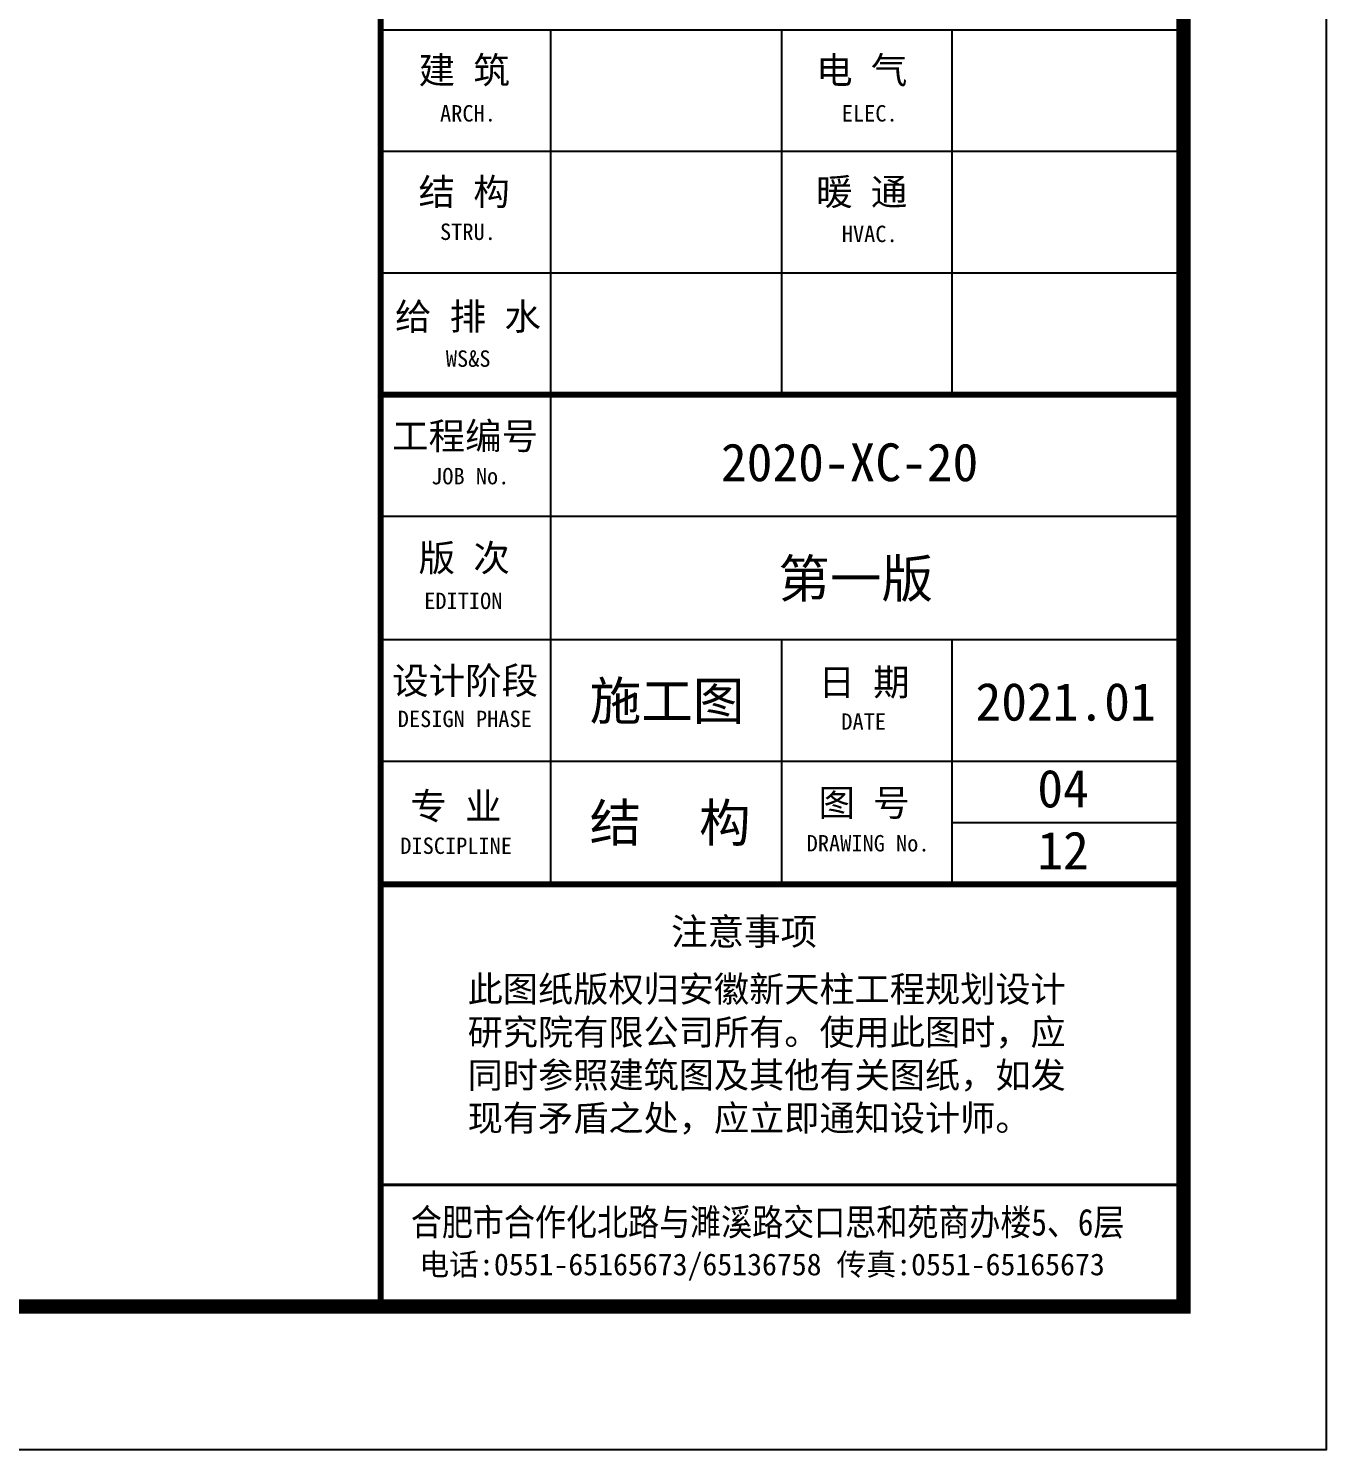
# Model space of a CAD drawing. Extents: x 32177600 to 32582346, y -189249 to 154687.
# Drawn here: x 32308059 to 32326200, y -102603 to -82741 of the extents above; entities that cross this region are included whole.
import ezdxf

# ---------------------------------------------------------------- set-up
doc = ezdxf.new("R2010")
doc.units = 0
doc.header["$LTSCALE"] = 1000
doc.header["$MEASUREMENT"] = 0
doc.layers.get('0').update_dxf_attribs({"linetype": 'CONTINUOUS'})
for name, color, linetype in [('46', 7, 'CONTINUOUS'), ('PUB_TEXT', 7, 'CONTINUOUS'), ('PUB_TITLE', 4, 'CONTINUOUS')]:
    doc.layers.add(name, color=color, linetype=linetype)
doc.styles.add('-黑体', font='simhei.ttf')
doc.styles.add('TQ', font='')
doc.styles.get('TQ').set_extended_font_data('SimSun')

# ---------------------------------------------------------------- blocks, each defined once
blk = doc.blocks.new('ly')
at = {"layer": 'PUB_TEXT', "insert": (-5884, 1715), "char_height": 212, "width": 5144.75, "attachment_point": 1, "style": 'TQ'}
blk.add_mtext('\\pt576;此图纸版权归安徽新天柱工程规划设计研究院有限公司所有。使用此图时，应同时参照建筑图及其他有关图纸，如发现有矛盾之处，应立即通知设计师。', dxfattribs=at)
blk = doc.blocks.new('tk')
at = {"layer": 'PUB_TEXT'}
for p, q in [((31014342.1, -92688.2), (31014342.1, -92200.7)), ((31014344.6, -92688.4), (31013564.2, -92688.4))]:
    blk.add_line(p, q, dxfattribs=at)
at = {"layer": 'PUB_TITLE'}
for p, q in [((31008732.1, -83766.2), (31014342.1, -83766.2)), ((31009921.7, -86316.2), (31009921.7, -83766.2)), ((31011536.7, -86316.2), (31011536.7, -83766.2)), ((31012726.7, -86316.2), (31012726.7, -83766.2)), ((31008732.1, -84616.2), (31014342.1, -84616.2)), ((31008732.1, -85466.2), (31014342.1, -85466.2)), ((31009922.3, -89738.3), (31009922.3, -86316.2)), ((31008732.1, -87166.2), (31014342.1, -87166.2)), ((31008732.1, -88027.3), (31014342.1, -88027.3)), ((31011536.7, -89738.3), (31011536.7, -88027.3)), ((31012726.7, -89738.3), (31012726.7, -88027.3)), ((31008732.1, -88877.3), (31014359.3, -88877.3)), ((31014342.1, -89307.8), (31012726.7, -89307.8))]:
    blk.add_line(p, q, dxfattribs=at)
at = {"layer": 'PUB_TITLE', "lineweight": 40}
for p, q in [((31008732.1, -86316.2), (31014342.1, -86316.2)), ((31008732.1, -91838.2), (31014342.1, -91838.2))]:
    blk.add_line(p, q, dxfattribs=at)
at = {"layer": 'PUB_TITLE', "lineweight": 40, "const_width": 42.5}
for points in [[(31008732.1, -52688.2), (31008732.1, -92688.2)], [(31008732.1, -89738.3), (31014314.5, -89738.3)]]:
    blk.add_lwpolyline(points, dxfattribs=at)
at = {"layer": 'PUB_TITLE', "const_width": 42.5}
blk.add_lwpolyline([(31008732.1, -86316.2), (31014342.1, -86316.2)], dxfattribs=at)
at = {"layer": 'PUB_TEXT', "xscale": 0.8500000014901161, "yscale": 0.8500000014901161, "zscale": 0.8500000014901161}
blk.add_blockref('ly', (31014342.1, -91838.2), dxfattribs=at)
at = {"layer": '46', "linetype": 'Continuous', "style": '-黑体'}
for s, height, p in [('2020-XC-20', 264.33, (31011110.5, -86921.5)), ('第一版', 264.33, (31011511.1, -87733.9)), ('施工图', 264.33, (31010192.8, -88588.3)), ('2021.01', 264.33, (31012889.3, -88594.3)), ('结', 264.3, (31010192.8, -89440.9)), ('构', 264.3, (31010957.4, -89440.9)), ('12', 264.33, (31013321, -89633.4))]:
    blk.add_text(s, height=height, dxfattribs=at).set_placement(p)
at = {"layer": 'PUB_TEXT', "style": 'TQ'}
for s, height, p in [(' 工程编号', 187, (31008685.4, -86698.7)), ('      JOB No.', 114.75, (31008617, -86943.4)), ('  版 次', 187, (31008743.4, -87550.9)), ('     EDITION', 114.75, (31008646.6, -87814.9)), (' 设计阶段', 187, (31008685.4, -88408.8)), ('日 期', 187, (31011791.7, -88419.3)), ('     DESIGN PHASE', 114.75, (31008461.8, -88639.6)), ('         DATE', 114.75, (31011249, -88658.5)), ('  专 业', 187, (31008685.4, -89285.4)), ('图 号', 187, (31011791.7, -89261.2)), ('     DISCIPLINE', 114.75, (31008479.5, -89526.1)), ('     DRAWING No.', 114.75, (31011319, -89508.8)), ('注意事项', 187, (31010761.8, -90162.1)), ('电话:0551-65165673/65136758 传真:0551-65165673', 153, (31009002.4, -92470.8))]:
    blk.add_text(s, height=height, dxfattribs=at).set_placement(p)
at = {"layer": 'PUB_TEXT', "style": 'TQ', "width": 0.85}
blk.add_text('合肥市合作化北路与濉溪路交口思和苑商办楼5、6层 ', height=187, dxfattribs=at).set_placement((31008943.6, -92192.6))
at = {"layer": 'PUB_TEXT', "attachment_point": 1, "style": 'TQ'}
for s, insert, char_height, width in [('建 筑', (31008997.7, -83955.7), 187, 2006), ('电 气', (31011775.2, -83955.7), 187, 2006), ('   ARCH.', (31008913.3, -84293.2), 114.75, 2399.55), ('   ELEC.', (31011720.6, -84293.2), 114.75, 2399.55), ('结 构', (31008997.7, -84805.7), 187, 2006), ('暖 通', (31011775.2, -84805.7), 187, 2006), ('   STRU.', (31008913.3, -85120.9), 114.75, 2399.55), ('   HVAC.', (31011720.6, -85135.8), 114.75, 2399.55), ('给 排 水', (31008832.7, -85677.1), 187, 2223.6), ('   WS&S', (31008953.9, -86007.3), 114.75, 2441.2)]:
    blk.add_mtext(s, dxfattribs=dict(at, insert=insert, char_height=char_height, width=width))

msp = doc.modelspace()

# ---------------------------------------------------------------- linework, layer by layer
at = {"layer": 'PUB_TITLE', "elevation": 0}
msp.add_lwpolyline([(32177600.3, -102603.5), (32326200.3, -102603.5), (32326200.3, -18603.5), (32177600.3, -18603.5)], close=True, dxfattribs=at)
at = {"layer": 'PUB_TITLE', "const_width": 200, "elevation": 0}
msp.add_lwpolyline([(32182600.3, -100603.5), (32324200.3, -100603.5), (32324200.3, -20603.5), (32182600.3, -20603.5)], close=True, dxfattribs=at)

# ---------------------------------------------------------------- block references
at = {"xscale": 2, "yscale": 2, "zscale": 2}
msp.add_blockref('tk', (-29704483.9, 84773.3, 0), dxfattribs=at)
msp.add_blockref('tk', (-29704483.9, 84773.3, 0), dxfattribs=at)

# ---------------------------------------------------------------- texts
at = {"layer": '46', "linetype": 'Continuous', "style": '-黑体'}
msp.add_text('04', height=528.65, dxfattribs=at).set_placement((32322158, -93628.7, 0))

doc.saveas('drawing.dxf')
